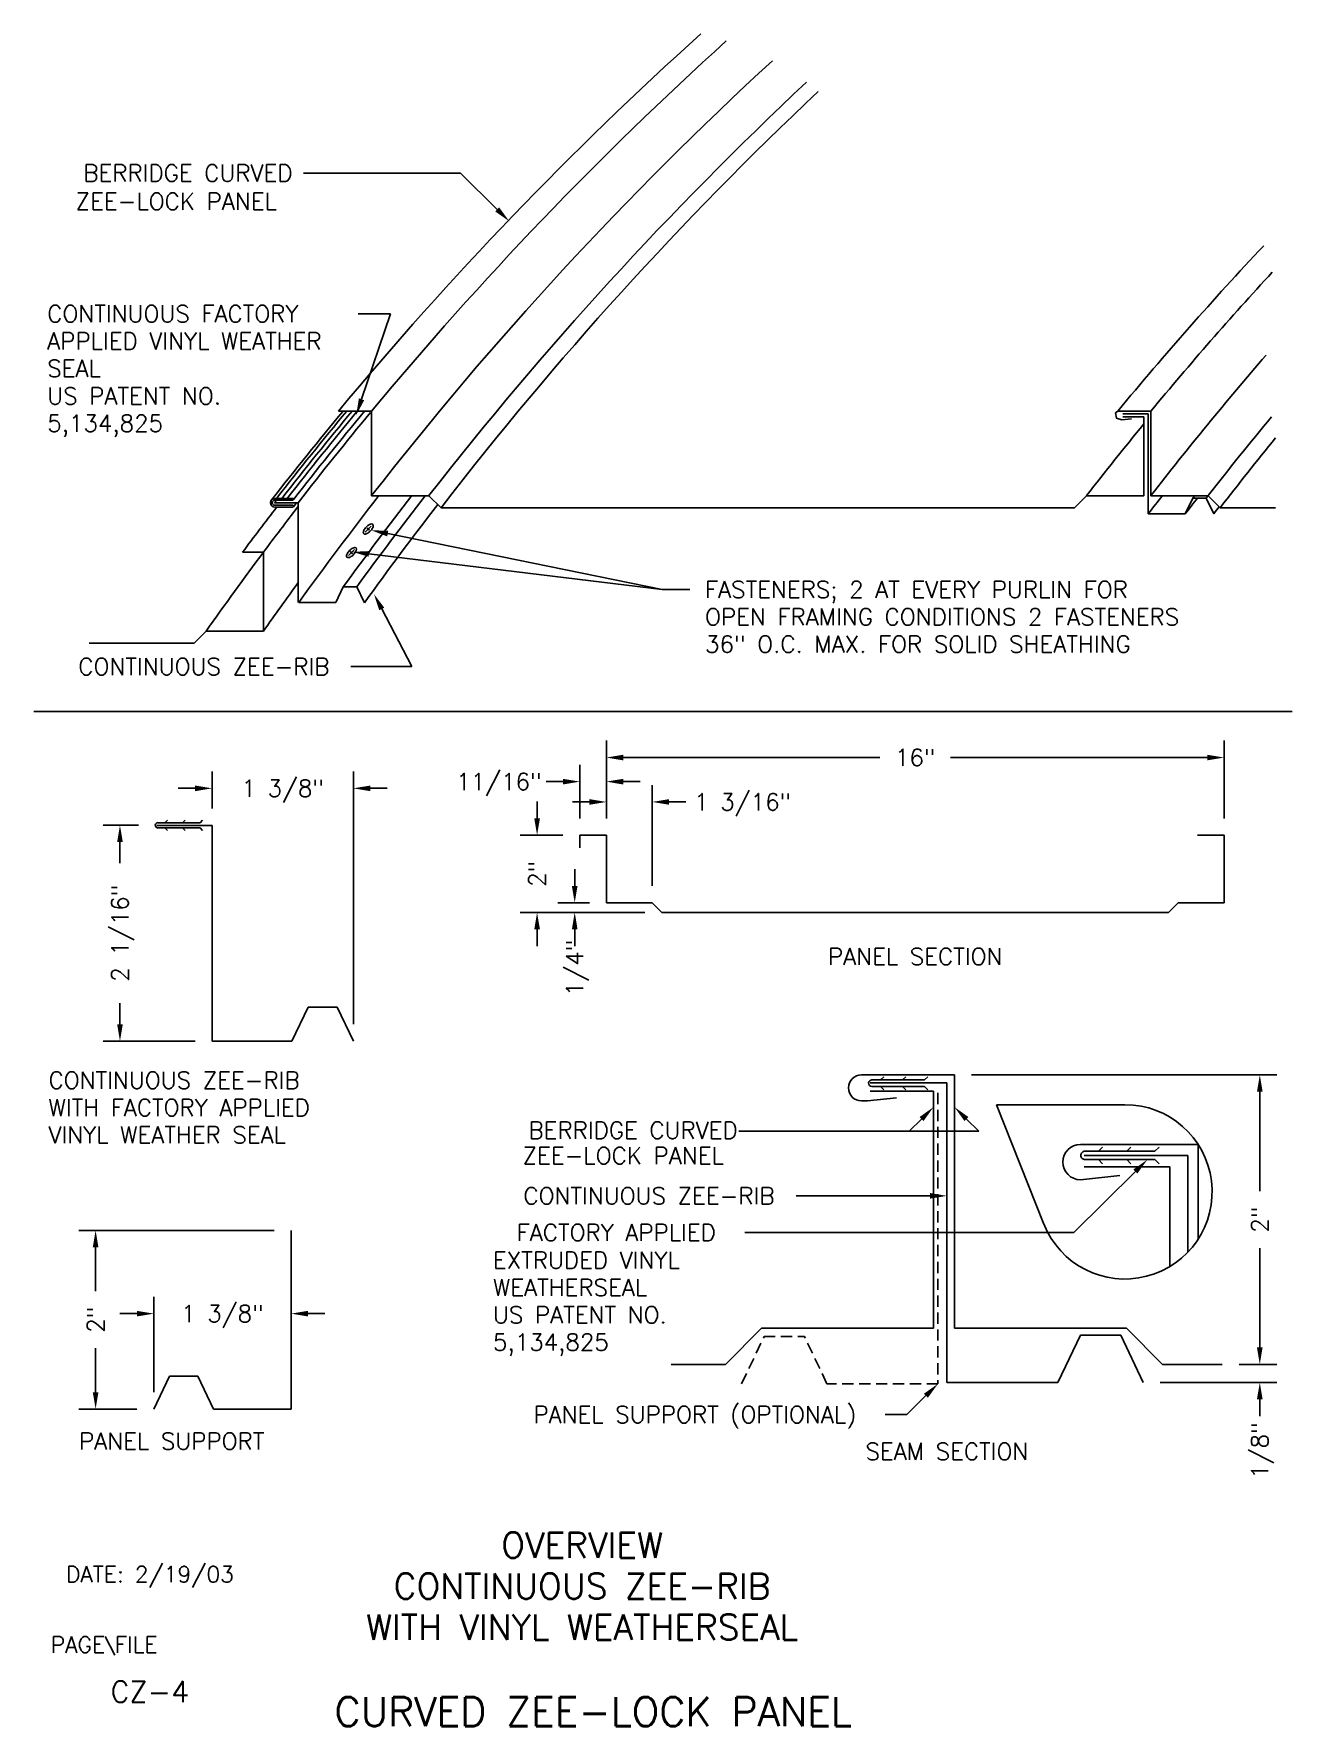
# Model space of a CAD drawing. Extents: x 0.1 to 26.2, y 0.6 to 35.7.
import ezdxf
from ezdxf.enums import TextEntityAlignment as Align

# ---------------------------------------------------------------- set-up
doc = ezdxf.new("R2010")
doc.units = 0
doc.header["$LTSCALE"] = 0.466655
doc.header["$MEASUREMENT"] = 0
doc.linetypes.add('HIDDENX2', pattern=[0.75, 0.5, -0.25])
for name, color, linetype in [('BORDER', 7, 'CONTINUOUS'), ('CMP-FLSH', 7, 'CONTINUOUS'), ('DIM-TXT', 7, 'CONTINUOUS')]:
    doc.layers.add(name, color=color, linetype=linetype)
doc.styles.add('ROMANS', font='romans', dxfattribs={"height": 0.35})
doc.styles.add('SIMPLEX', font='SIMPLEX')

msp = doc.modelspace()

# ---------------------------------------------------------------- linework, layer by layer
at = {"layer": 'BORDER', "color": 5, "linetype": 'Continuous'}
msp.add_line((0.109, 21.624), (26.181, 21.624), dxfattribs=at)
at = {"layer": 'CMP-FLSH', "color": 1, "linetype": 'Continuous'}
for p, q in [((7.108, 27.849), (6.421, 27.849)), ((7.108, 26.099), (7.108, 27.849)), ((23.254, 27.849), (22.566, 27.849)), ((23.201, 27.794), (22.671, 27.794)), ((23.108, 27.736), (22.671, 27.736)), ((23.108, 26.099), (23.108, 27.736)), ((23.201, 27.794), (23.201, 25.724)), ((23.254, 26.099), (23.254, 27.849)), ((22.652, 27.669), (22.853, 27.69)), ((7.108, 26.099), (8.296, 26.099)), ((8.296, 26.099), (8.546, 25.849)), ((21.671, 25.849), (21.921, 26.099)), ((23.108, 26.099), (21.921, 26.099)), ((23.254, 26.099), (24.441, 26.099)), ((23.967, 25.724), (24.123, 26.05)), ((24.402, 26.05), (24.123, 26.05)), ((24.558, 25.724), (24.402, 26.05)), ((24.441, 26.099), (24.691, 25.849)), ((5.587, 25.953), (5.095, 25.953)), ((5.587, 25.953), (5.587, 23.884)), ((8.546, 25.849), (21.671, 25.849)), ((23.201, 25.724), (23.967, 25.724)), ((24.691, 25.849), (25.833, 25.849)), ((4.866, 24.927), (4.429, 24.927)), ((4.866, 23.291), (4.866, 24.927)), ((6.365, 23.884), (6.52, 24.21)), ((6.799, 24.21), (6.52, 24.21)), ((6.958, 23.878), (6.799, 24.21)), ((5.598, 23.884), (6.365, 23.884)), ((3.679, 23.291), (3.429, 23.041)), ((4.866, 23.291), (3.679, 23.291)), ((3.429, 23.041), (1.254, 23.041)), ((3.801, 19.262), (2.656, 19.262)), ((3.801, 19.262), (3.801, 14.793)), ((11.971, 19.061), (11.421, 19.061)), ((11.421, 19.061), (11.421, 18.801)), ((11.971, 17.661), (11.971, 19.061)), ((24.771, 19.061), (24.221, 19.061)), ((24.771, 17.661), (24.771, 19.061)), ((11.971, 17.661), (12.921, 17.661)), ((12.921, 17.661), (13.121, 17.461)), ((23.821, 17.661), (23.621, 17.461)), ((24.771, 17.661), (23.821, 17.661)), ((13.121, 17.461), (23.621, 17.461)), ((5.456, 14.793), (5.792, 15.496)), ((6.395, 15.496), (5.792, 15.496)), ((6.731, 14.793), (6.395, 15.496)), ((3.801, 14.793), (5.456, 14.793)), ((19.186, 14.094), (17.259, 14.094)), ((19.186, 8.844), (19.186, 14.094)), ((19.028, 13.927), (17.437, 13.927)), ((18.749, 13.753), (17.437, 13.753)), ((18.749, 8.844), (18.749, 13.753)), ((19.028, 13.927), (19.028, 7.719)), ((17.38, 13.554), (17.982, 13.616)), ((24.233, 12.651), (21.795, 12.651)), ((24.233, 10.687), (24.233, 12.651)), ((24.019, 12.425), (21.872, 12.425)), ((24.019, 10.417), (24.019, 12.425)), ((21.795, 11.921), (22.608, 12.005)), ((23.644, 12.19), (21.872, 12.19)), ((23.644, 10.118), (23.644, 12.19)), ((5.441, 10.871), (5.441, 7.167)), ((15.187, 8.844), (14.437, 8.094)), ((18.749, 8.844), (15.187, 8.844)), ((19.186, 8.844), (22.748, 8.844)), ((22.748, 8.844), (23.498, 8.094)), ((21.326, 7.719), (21.793, 8.696)), ((22.63, 8.696), (21.793, 8.696)), ((23.097, 7.719), (22.63, 8.696)), ((14.437, 8.094), (13.314, 8.094)), ((23.498, 8.094), (24.73, 8.094)), ((2.593, 7.167), (2.919, 7.851)), ((2.919, 7.851), (3.506, 7.851)), ((3.832, 7.167), (3.506, 7.851)), ((19.028, 7.719), (21.326, 7.719)), ((5.441, 7.167), (3.832, 7.167))]:
    msp.add_line(p, q, dxfattribs=at)
at = {"layer": 'CMP-FLSH', "color": 9, "linetype": 'Continuous'}
for p, q in [((5.476, 26.043), (5.103, 26.043)), ((5.476, 26.008), (5.103, 26.008)), ((5.014, 25.954), (5.014, 25.953)), ((5.014, 25.953), (5.014, 25.953)), ((5.049, 25.954), (5.049, 25.953)), ((5.049, 25.953), (5.049, 25.953)), ((5.103, 25.899), (5.476, 25.899)), ((5.103, 25.864), (5.476, 25.864)), ((5.49, 25.871), (5.554, 25.953)), ((7.099, 25.468), (6.976, 25.345)), ((7.038, 25.406), (7.013, 25.43)), ((7.038, 25.406), (7.062, 25.382)), ((6.751, 24.98), (6.628, 24.857)), ((6.689, 24.918), (6.665, 24.943)), ((6.689, 24.918), (6.714, 24.894)), ((3.553, 19.321), (2.68, 19.321)), ((2.825, 19.321), (2.879, 19.375)), ((3.189, 19.321), (3.242, 19.375)), ((3.553, 19.321), (3.606, 19.375)), ((2.68, 19.213), (3.553, 19.213)), ((2.825, 19.213), (2.879, 19.159)), ((3.189, 19.213), (3.242, 19.159)), ((3.553, 19.213), (3.606, 19.159)), ((17.655, 13.989), (17.721, 14.056)), ((18.109, 13.989), (18.176, 14.056)), ((18.564, 13.989), (18.631, 14.056)), ((18.564, 13.989), (17.473, 13.989)), ((17.473, 13.854), (18.564, 13.854)), ((17.655, 13.854), (17.721, 13.787)), ((18.109, 13.854), (18.176, 13.787)), ((18.564, 13.854), (18.631, 13.787)), ((23.339, 12.513), (21.889, 12.513)), ((21.889, 12.338), (23.339, 12.338)), ((22.17, 12.513), (22.255, 12.598)), ((22.17, 12.338), (22.255, 12.252)), ((22.754, 12.513), (22.84, 12.598)), ((22.754, 12.338), (22.84, 12.252)), ((23.339, 12.513), (23.424, 12.598)), ((23.339, 12.338), (23.424, 12.252))]:
    msp.add_line(p, q, dxfattribs=at)
at = {"layer": 'CMP-FLSH', "color": 9, "linetype": 'HIDDENX2'}
for p, q in [((18.842, 13.719), (18.842, 7.691)), ((14.773, 7.691), (15.239, 8.668)), ((15.239, 8.668), (16.077, 8.668)), ((16.543, 7.691), (16.077, 8.668)), ((18.842, 7.691), (16.543, 7.691))]:
    msp.add_line(p, q, dxfattribs=at)
at = {"layer": 'CMP-FLSH', "color": 2, "linetype": 'Continuous'}
for p in [(21.036, 11.003), (22.716, 13.476)]:
    msp.add_line(p, (20.056, 13.476), dxfattribs=at)
at = {"layer": 'CMP-FLSH', "color": 9, "linetype": 'Continuous'}
for points in [[(7.133, 25.502, 0.361698), (7.084, 25.507, 0.117094), (7.013, 25.464, 0.077111), (6.954, 25.395, 0.117094), (6.934, 25.331, 0.361698), (6.962, 25.303, 0.200752), (7.026, 25.323, 0.085386), (7.096, 25.382, 0.085386), (7.138, 25.453, 0.200752), (7.133, 25.502, 0.361698)], [(6.785, 25.015, 0.361698), (6.736, 25.019, 0.117094), (6.665, 24.977, 0.077111), (6.606, 24.907, 0.117094), (6.586, 24.844, 0.361698), (6.614, 24.815, 0.200752), (6.678, 24.835, 0.085386), (6.747, 24.895, 0.085386), (6.789, 24.965, 0.200752), (6.785, 25.015, 0.361698)]]:
    msp.add_lwpolyline(points, format="xyb", close=True, dxfattribs=at)
at = {"layer": 'CMP-FLSH', "color": 1, "linetype": 'Continuous'}
msp.add_polyline3d([(22.566, 27.849, 0), (22.522, 27.813, 0), (22.54, 27.708, 0), (22.652, 27.669, 0)], dxfattribs=at)
at = {"layer": 'CMP-FLSH', "color": 9, "linetype": 'Continuous'}
for centre, radius, start, end in [((5.103, 25.954), 0.089, 90.0007, 179.9993), ((5.103, 25.954), 0.054, 90.0018, 179.9982), ((5.476, 26.025), 0.0176, 269.9992, 90.0008), ((5.103, 25.953), 0.089, 180.0007, 269.9993), ((5.103, 25.953), 0.054, 180.0018, 269.9982), ((5.476, 25.882), 0.0176, 269.9992, 90.0008), ((2.68, 19.268), 0.0538, 89.9994, 180.0011), ((2.68, 19.267), 0.0538, 179.9989, 270.0006), ((17.473, 13.921), 0.0672, 174.4728, 270.0005), ((17.473, 13.922), 0.0672, 89.9997, 175.6514), ((21.889, 12.426), 0.0864, 89.9993, 180.5876), ((21.889, 12.424), 0.0864, 179.4122, 270.0007)]:
    msp.add_arc(centre, radius, start, end, dxfattribs=at)
at = {"layer": 'CMP-FLSH', "color": 2, "linetype": 'Continuous'}
msp.add_arc((22.716, 11.669), 1.807, 201.6149, 89.9939, dxfattribs=at)
at = {"layer": 'DIM-TXT', "color": 3, "linetype": 'Continuous'}
for p, q in [((8.946, 32.786), (5.694, 32.786)), ((9.71, 32.031), (8.946, 32.786)), ((7.499, 29.871), (6.83, 29.871)), ((6.899, 28.097), (7.499, 29.871)), ((7.441, 25.312), (13.125, 24.151)), ((7.053, 24.892), (13.125, 24.151)), ((13.125, 24.151), (13.699, 24.151)), ((7.317, 23.751), (7.943, 22.556)), ((7.943, 22.556), (6.675, 22.556)), ((11.971, 19.411), (11.971, 21.021)), ((24.771, 19.411), (24.771, 21.021)), ((3.801, 19.612), (3.801, 20.383)), ((6.731, 15.143), (6.731, 20.383)), ((11.421, 19.411), (11.421, 20.522)), ((12.321, 20.671), (17.637, 20.671)), ((24.421, 20.671), (19.104, 20.671)), ((3.451, 20.033), (3.101, 20.033)), ((7.081, 20.033), (7.431, 20.033)), ((11.071, 20.172), (10.721, 20.172)), ((12.321, 20.172), (12.671, 20.172)), ((12.921, 18.011), (12.921, 20.101)), ((10.536, 19.411), (10.536, 19.761)), ((11.621, 19.751), (11.271, 19.751)), ((13.271, 19.751), (13.621, 19.751)), ((2.276, 19.268), (1.543, 19.268)), ((11.071, 19.061), (10.186, 19.061)), ((1.893, 18.918), (1.893, 18.48)), ((11.316, 18.011), (11.316, 18.361)), ((11.621, 17.661), (10.966, 17.661)), ((12.771, 17.461), (10.186, 17.461)), ((10.536, 17.111), (10.536, 16.761)), ((11.316, 17.111), (11.316, 16.761)), ((1.893, 15.143), (1.893, 15.58)), ((3.451, 14.793), (1.543, 14.793)), ((19.536, 14.094), (25.861, 14.094)), ((25.511, 13.744), (25.511, 11.686)), ((18.501, 13.178), (18.247, 12.924)), ((19.434, 13.178), (19.688, 12.924)), ((19.688, 12.924), (14.713, 12.924)), ((22.933, 12.092), (21.655, 10.826)), ((18.678, 11.586), (15.901, 11.586)), ((5.091, 10.871), (1.039, 10.871)), ((21.655, 10.826), (14.84, 10.826)), ((1.389, 10.521), (1.389, 9.611)), ((25.511, 8.444), (25.511, 10.502)), ((2.593, 7.517), (2.593, 9.495)), ((2.243, 9.145), (1.893, 9.145)), ((5.791, 9.145), (6.141, 9.145)), ((1.389, 7.517), (1.389, 8.428)), ((25.08, 8.094), (25.861, 8.094)), ((23.447, 7.719), (25.861, 7.719)), ((18.594, 7.445), (18.199, 7.053)), ((25.511, 7.369), (25.511, 7.019)), ((2.243, 7.167), (1.039, 7.167)), ((18.199, 7.053), (17.751, 7.053))]:
    msp.add_line(p, q, dxfattribs=at)
at = {"layer": 'DIM-TXT', "color": 1, "linetype": 'Continuous'}
msp.add_line((17.259, 13.554), (17.38, 13.554), dxfattribs=at)
for centre, radius, start, end in [((63.424, -19.37), 74.021, 131.96162, 140.36274), ((64.112, -19.37), 74.021, 132.13094, 140.36274), ((65.517, -19.37), 74.021, 132.60303, 142.10015), ((66.705, -19.37), 74.021, 133.11231, 142.10015), ((67.149, -19.37), 74.021, 133.32608, 142.34498), ((79.57, -19.37), 74.021, 136.82151, 140.36274), ((80.257, -19.37), 74.021, 137.40128, 140.36274), ((81.663, -19.37), 74.021, 139.18731, 142.10015), ((64.11, -19.37), 74.021, 140.39196, 142.24322), ((82.85, -19.37), 74.021, 140.47927, 142.10015), ((80.33, -19.37), 74.021, 140.62794, 142.10015), ((83.294, -19.37), 74.021, 140.91387, 142.34498), ((63.617, -19.37), 74.021, 142.19026, 142.24322), ((65.67, -19.365), 74.021, 142.10506, 144.24739), ((66.356, -19.365), 74.021, 142.10506, 143.93611), ((66.632, -19.37), 74.021, 142.10506, 143.93132), ((81.61, -19.745), 74.021, 141.73137, 142.10015), ((82.376, -19.745), 74.021, 141.77994, 142.10015), ((82.277, -19.745), 74.021, 141.73137, 141.77994), ((82.556, -19.745), 74.021, 141.73137, 141.77994), ((63.736, -19.37), 74.021, 142.33059, 143.24118), ((64.169, -19.37), 74.021, 142.33059, 143.24118), ((71.181, -22.469), 79.201, 142.34389, 144.18395), ((82.967, -19.745), 74.021, 141.95741, 142.10015), ((64.173, -19.365), 74.021, 143.24609, 144.81102), ((65.36, -19.365), 74.021, 143.85328, 144.81102), ((17.259, 13.824), 0.27, 90, 270), ((21.795, 12.286), 0.365, 90, 270)]:
    msp.add_arc(centre, radius, start, end, dxfattribs=at)
at = {"layer": 'DIM-TXT', "color": 9, "linetype": 'Continuous'}
for centre, radius, start, end in [((65.456, -21.049), 76.585, 140.31749, 142.08023), ((65.588, -21.051), 76.628, 140.34548, 142.079), ((65.698, -21.051), 76.628, 140.34548, 142.079), ((65.808, -21.051), 76.628, 140.34548, 142.079), ((65.922, -21.051), 76.601, 140.32853, 142.07975)]:
    msp.add_arc(centre, radius, start, end, dxfattribs=at)
at = {"layer": 'DIM-TXT', "color": 3, "linetype": 'Continuous'}
for points in [[(9.751, 32.073), (9.669, 31.99), (9.96, 31.786)], [(6.954, 28.078), (6.844, 28.115), (6.787, 27.765)], [(7.43, 25.255), (7.453, 25.37), (7.098, 25.383)], [(7.046, 24.834), (7.06, 24.95), (6.706, 24.935)], [(7.266, 23.724), (7.369, 23.778), (7.155, 24.061)], [(12.321, 20.729), (12.321, 20.613), (11.971, 20.671)], [(24.421, 20.729), (24.421, 20.613), (24.771, 20.671)], [(3.451, 20.091), (3.451, 19.974), (3.801, 20.033)], [(7.081, 20.091), (7.081, 19.974), (6.731, 20.033)], [(11.071, 20.23), (11.071, 20.113), (11.421, 20.172)], [(12.321, 20.23), (12.321, 20.113), (11.971, 20.172)], [(11.621, 19.809), (11.621, 19.693), (11.971, 19.751)], [(13.271, 19.809), (13.271, 19.693), (12.921, 19.751)], [(10.478, 19.411), (10.595, 19.411), (10.536, 19.061)], [(1.835, 18.918), (1.952, 18.918), (1.893, 19.268)], [(11.257, 18.011), (11.374, 18.011), (11.316, 17.661)], [(10.478, 17.111), (10.595, 17.111), (10.536, 17.461)], [(11.257, 17.111), (11.374, 17.111), (11.316, 17.461)], [(1.835, 15.143), (1.952, 15.143), (1.893, 14.793)], [(25.452, 13.744), (25.569, 13.744), (25.511, 14.094)], [(18.542, 13.136), (18.46, 13.219), (18.749, 13.425)], [(19.393, 13.136), (19.475, 13.219), (19.186, 13.425)], [(22.892, 12.133), (22.974, 12.05), (23.182, 12.338)], [(18.678, 11.645), (18.678, 11.528), (19.028, 11.586)], [(1.33, 10.521), (1.447, 10.521), (1.389, 10.871)], [(2.243, 9.203), (2.243, 9.087), (2.593, 9.145)], [(5.791, 9.203), (5.791, 9.087), (5.441, 9.145)], [(25.452, 8.444), (25.569, 8.444), (25.511, 8.094)], [(25.452, 7.369), (25.569, 7.369), (25.511, 7.719)], [(1.33, 7.517), (1.447, 7.517), (1.389, 7.167)], [(18.553, 7.486), (18.635, 7.403), (18.842, 7.691)]]:
    msp.add_solid(points, dxfattribs=at)

# ---------------------------------------------------------------- texts
at = {"layer": 'BORDER', "color": 3, "linetype": 'Continuous', "style": 'ROMANS'}
for s, p in [('OVERVIEW', (11.467, 4.087)), ('CONTINUOUS ZEE-RIB', (11.467, 3.237)), ('WITH VINYL WEATHERSEAL', (11.467, 2.387))]:
    msp.add_text(s, height=0.525, dxfattribs=at).set_placement(p, align=Align.CENTER)
msp.add_text('DATE: 2/19/03', height=0.33285, dxfattribs=at).set_placement((2.515, 3.719), align=Align.MIDDLE)
msp.add_text('PAGE\\FILE', height=0.3328, dxfattribs=at).set_placement((0.459, 2.117))
at = {"layer": 'BORDER', "color": 2, "linetype": 'Continuous', "style": 'ROMANS'}
msp.add_text('CZ-4', height=0.4375, dxfattribs=at).set_placement((2.515, 1.312), align=Align.MIDDLE)
at = {"layer": 'BORDER', "color": 5, "style": 'ROMANS'}
msp.add_text('CURVED ZEE-LOCK PANEL', height=0.60152, dxfattribs=at).set_placement((11.702, 0.896), align=Align.MIDDLE)
at = {"layer": 'DIM-TXT', "color": 3, "linetype": 'Continuous'}
for s, style, p in [('BERRIDGE CURVED ', 'SIMPLEX', (5.71, 32.786)), ('ZEE-LOCK PANEL', 'SIMPLEX', (5.145, 32.198)), ('CONTINUOUS ZEE-RIB', 'ROMANS', (6.236, 22.556)), ('BERRIDGE CURVED ', 'ROMANS', (14.933, 12.945)), ('ZEE-LOCK PANEL', 'ROMANS', (14.406, 12.419)), ('CONTINUOUS ZEE-RIB', 'ROMANS', (15.458, 11.586)), ('FACTORY APPLIED', 'ROMANS', (14.24, 10.826)), ('PANEL SUPPORT (OPTIONAL)', 'ROMANS', (17.151, 7.053))]:
    msp.add_text(s, height=0.35, dxfattribs=dict(at, style=style)).set_placement(p, align=Align.MIDDLE_RIGHT)
at = {"layer": 'DIM-TXT', "color": 3, "linetype": 'Continuous', "style": 'ROMANS'}
for s, p in [('CONTINUOUS FACTORY', (0.387, 29.695)), ('APPLIED VINYL WEATHER', (0.387, 29.128)), ('SEAL ', (0.387, 28.561)), ('US PATENT NO.', (0.387, 27.99)), ('5,134,825', (0.387, 27.423)), ('FASTENERS; 2 AT EVERY PURLIN FOR', (14.017, 23.979)), ('OPEN FRAMING CONDITIONS 2 FASTENERS', (14.017, 23.412)), ('36" O.C. MAX. FOR SOLID SHEATHING', (14.017, 22.846)), ('EXTRUDED VINYL', (9.623, 10.079)), ('WEATHERSEAL ', (9.623, 9.512)), ('US PATENT NO.', (9.623, 8.945)), ('5,134,825', (9.623, 8.379))]:
    msp.add_text(s, height=0.35, dxfattribs=at).set_placement(p)
for s, p in [('16"', (18.371, 20.671)), ('11/16"', (9.746, 20.172)), ('1 3/8"', (5.266, 20.033)), ('1 3/16"', (14.796, 19.751)), ('1 3/8"', (4.017, 9.145))]:
    msp.add_text(s, height=0.35, dxfattribs=at).set_placement(p, align=Align.MIDDLE_CENTER)
for s, p in [('2"', (10.536, 18.261)), ('2 1/16"', (1.893, 17.03)), ('1/4"', (11.316, 16.311)), ('2"', (25.511, 11.094)), ('2"', (1.389, 9.019)), ('1/8"', (25.511, 6.307))]:
    msp.add_text(s, height=0.35, rotation=90, dxfattribs=at).set_placement(p, align=Align.MIDDLE_CENTER)
at = {"layer": 'DIM-TXT', "color": 4, "linetype": 'Continuous', "style": 'ROMANS'}
for s, p in [('PANEL SECTION', (18.371, 16.372)), ('PANEL SUPPORT', (2.966, 6.327)), ('SEAM SECTION', (19.028, 6.115))]:
    msp.add_text(s, height=0.35, dxfattribs=at).set_placement(p, align=Align.CENTER)
for s, p in [('CONTINUOUS ZEE-RIB', (0.413, 13.808)), ('WITH FACTORY APPLIED', (0.413, 13.241)), ('VINYL WEATHER SEAL', (0.413, 12.675))]:
    msp.add_text(s, height=0.35, dxfattribs=at).set_placement(p)

doc.saveas('drawing.dxf')
